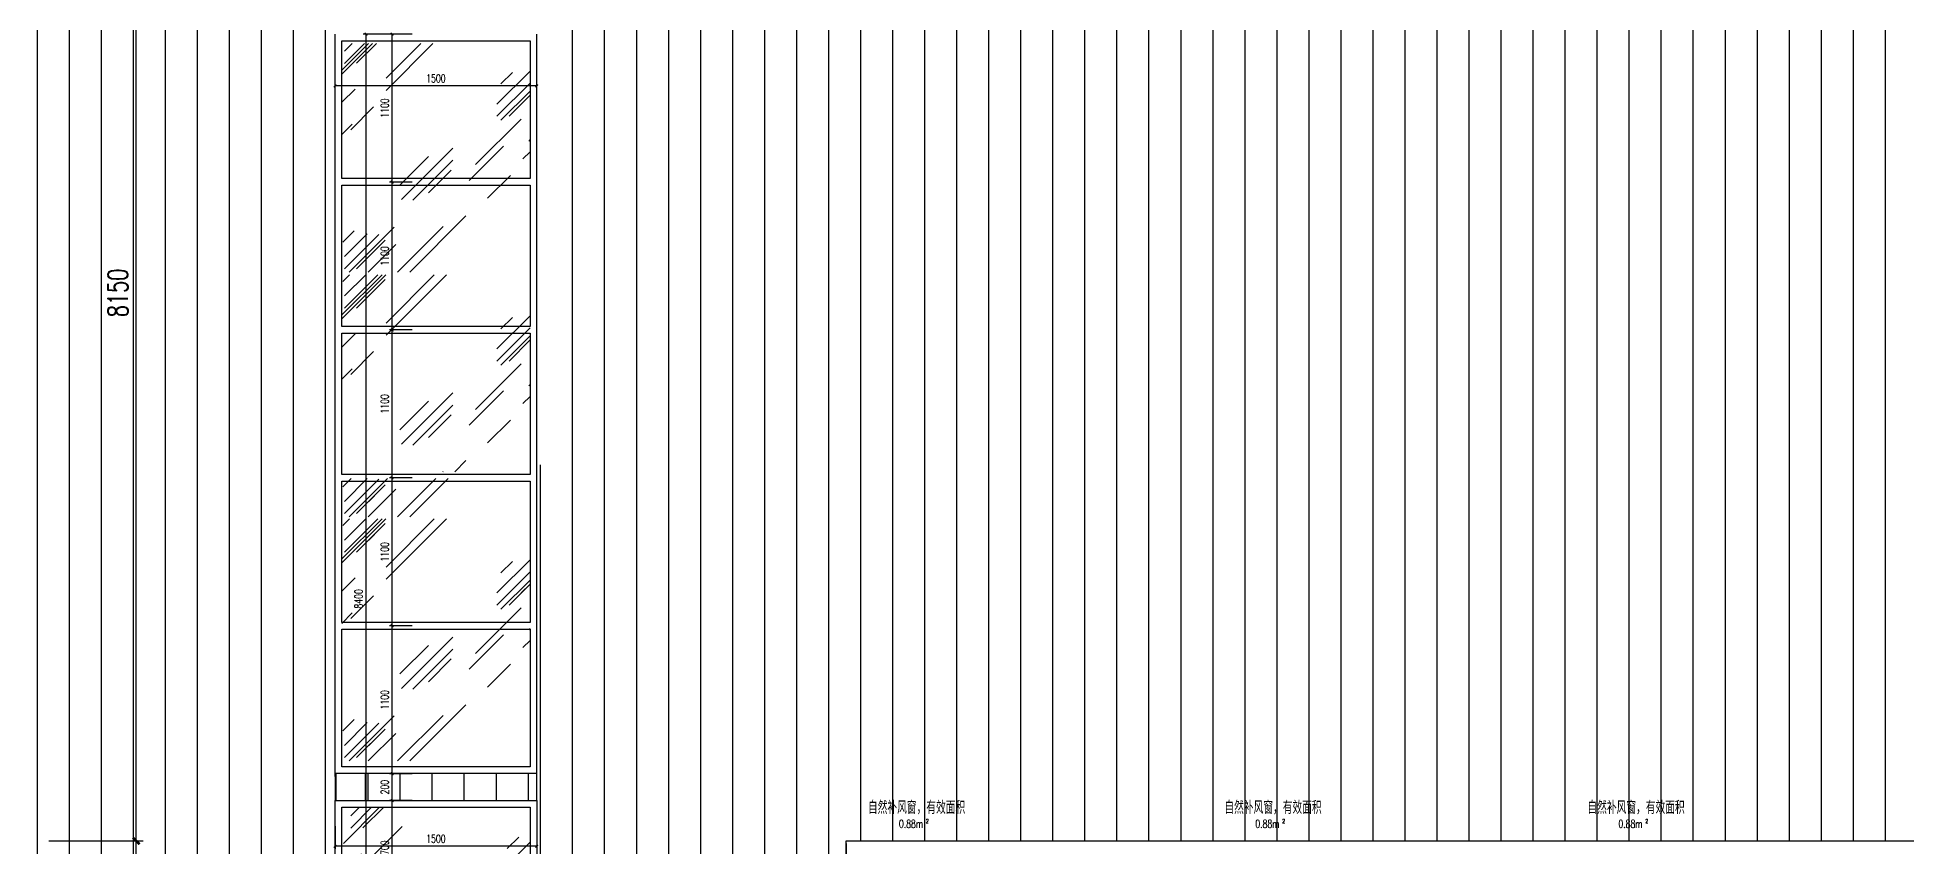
# Model space of a CAD drawing. Extents: x -2377130 to 293730, y -2 to 754590.
# Drawn here: x 78105 to 92006, y 519595 to 525612 of the extents above; entities that cross this region are included whole.
import ezdxf

# ---------------------------------------------------------------- set-up
doc = ezdxf.new("R2010")
doc.units = 0
doc.header["$LTSCALE"] = 1000
doc.header["$MEASUREMENT"] = 0
doc.layers.get('Defpoints').update_dxf_attribs({"color": 210})
for name, color, linetype in [('A-AXIS-DP', 126, 'Continuous'), ('A-HATCH-2', 251, 'Continuous'), ('A-LIN-V', 9, 'Continuous'), ('A-WINDOW', 140, 'Continuous'), ('A-门窗表显示尺寸', 160, 'Continuous'), ('SPACE', 7, 'Continuous'), ('参考线', 8, 'Continuous')]:
    doc.layers.add(name, color=color, linetype=linetype)
doc.layers.add('A-WALL-HATCH', color=8, linetype='Continuous', lineweight=13)
doc.styles.add('_TCH_DIM_T3', font='SIMPLEX', dxfattribs={"width": 0.705882, "bigfont": 'GBCBIG'})
doc.styles.add('_TCH_SPACE', font='SIMPLEX', dxfattribs={"height": 5, "bigfont": 'GBCBIG'})
doc.styles.add('A-DIM_T3', font='SIMPLEX', dxfattribs={"width": 0.705882, "bigfont": 'GBCBIG'})
doc.dimstyles.new('_TCH_ARCH&&20', dxfattribs={"dimtxt": 59.5, "dimasz": 20, "dimexe": 20, "dimexo": 20, "dimgap": 25.25, "dimtad": 1, "dimdec": 0, "dimzin": 0, "dimdsep": 46, "dimtxsty": '_TCH_DIM_T3', "dimblk": 'ARCHTICK', "dimcen": 0.09, "dimclrt": 7, "dimazin": 2, "dimtfac": 1, "dimtdec": 0, "dimtix": 1, "dimtmove": 2, "dimatfit": 3, "dimfxl": 0, "dimtolj": 1, "dimtzin": 0, "dimarcsym": 0})
doc.dimstyles.new('A-DIM&&20', dxfattribs={"dimtxt": 59.5, "dimasz": 20, "dimexe": 20, "dimexo": 20, "dimgap": 25.25, "dimtad": 1, "dimdec": 0, "dimzin": 0, "dimdsep": 46, "dimtxsty": 'A-DIM_T3', "dimblk": 'ARCHTICK', "dimcen": 0.09, "dimclrt": 7, "dimazin": 2, "dimtfac": 1, "dimtdec": 0, "dimtix": 1, "dimtmove": 2, "dimatfit": 3, "dimfxl": 0, "dimtolj": 1, "dimtzin": 0, "dimarcsym": 0})

# ---------------------------------------------------------------- blocks, each defined once
blk = doc.blocks.new('_ArchTick')
at = {"color": 0, "linetype": 'ByBlock', "const_width": 0.4}
blk.add_lwpolyline([(-0.5, -0.5), (0.5, 0.5)], dxfattribs=at)
blk = doc.blocks.new('*D1541')
at = {"layer": 'A-门窗表显示尺寸', "color": 0, "lineweight": -2}
for p, q in [((84119, 519617), (84119, 519350)), ((105019, 519617), (105019, 519350)), ((84119, 519370), (105019, 519370))]:
    blk.add_line(p, q, dxfattribs=at)
at = {"layer": 'Defpoints', "color": 0}
for p in [(84119, 519637), (105019, 519637), (105019, 519370)]:
    blk.add_point(p, dxfattribs=at)
at = {"layer": 'A-门窗表显示尺寸', "color": 0, "lineweight": -2, "xscale": 20, "yscale": 20, "zscale": 20, "rotation": 180}
blk.add_blockref('_ArchTick', (84119, 519370), dxfattribs=at)
at = {"layer": 'A-门窗表显示尺寸', "color": 0, "lineweight": -2, "xscale": 20, "yscale": 20, "zscale": 20}
blk.add_blockref('_ArchTick', (105019, 519370), dxfattribs=at)
at = {"layer": 'A-门窗表显示尺寸', "color": 7, "insert": (94569, 519425), "char_height": 59.5, "attachment_point": 5, "style": 'A-DIM_T3'}
blk.add_mtext('\\A1;20900', dxfattribs=at)
blk = doc.blocks.new('*D1542')
at = {"layer": 'A-门窗表显示尺寸', "color": 0, "lineweight": -2}
for p, q in [((80893, 520137), (80723, 520137)), ((80743, 519937), (80743, 520137)), ((80893, 519937), (80723, 519937))]:
    blk.add_line(p, q, dxfattribs=at)
at = {"layer": 'Defpoints', "color": 0}
for p in [(80743, 520137), (80913, 520137), (80913, 519937)]:
    blk.add_point(p, dxfattribs=at)
at = {"layer": 'A-门窗表显示尺寸', "color": 0, "lineweight": -2, "xscale": 20, "yscale": 20, "zscale": 20}
for p, rotation in [((80743, 520137), 90), ((80743, 519937), 270)]:
    blk.add_blockref('_ArchTick', p, dxfattribs=dict(at, rotation=rotation))
at = {"layer": 'A-门窗表显示尺寸', "color": 7, "insert": (80688, 520037), "char_height": 59.5, "attachment_point": 5, "rotation": 90, "style": '_TCH_DIM_T3'}
blk.add_mtext('\\A1;200', dxfattribs=at)
blk = doc.blocks.new('*D1543')
at = {"layer": 'A-门窗表显示尺寸', "color": 0, "lineweight": -2}
for p, q in [((80893, 521237), (80723, 521237)), ((80743, 520137), (80743, 521237)), ((80893, 520137), (80723, 520137))]:
    blk.add_line(p, q, dxfattribs=at)
at = {"layer": 'Defpoints', "color": 0}
for p in [(80743, 521237), (80913, 521237), (80913, 520137)]:
    blk.add_point(p, dxfattribs=at)
at = {"layer": 'A-门窗表显示尺寸', "color": 0, "lineweight": -2, "xscale": 20, "yscale": 20, "zscale": 20}
for p, rotation in [((80743, 521237), 90), ((80743, 520137), 270)]:
    blk.add_blockref('_ArchTick', p, dxfattribs=dict(at, rotation=rotation))
at = {"layer": 'A-门窗表显示尺寸', "color": 7, "insert": (80688, 520687), "char_height": 59.5, "attachment_point": 5, "rotation": 90, "style": '_TCH_DIM_T3'}
blk.add_mtext('\\A1;1100', dxfattribs=at)
blk = doc.blocks.new('*D1544')
at = {"layer": 'A-门窗表显示尺寸', "color": 0, "lineweight": -2}
for p, q in [((80893, 522337), (80723, 522337)), ((80743, 521237), (80743, 522337)), ((80893, 521237), (80723, 521237))]:
    blk.add_line(p, q, dxfattribs=at)
at = {"layer": 'Defpoints', "color": 0}
for p in [(80743, 522337), (80913, 522337), (80913, 521237)]:
    blk.add_point(p, dxfattribs=at)
at = {"layer": 'A-门窗表显示尺寸', "color": 0, "lineweight": -2, "xscale": 20, "yscale": 20, "zscale": 20}
for p, rotation in [((80743, 522337), 90), ((80743, 521237), 270)]:
    blk.add_blockref('_ArchTick', p, dxfattribs=dict(at, rotation=rotation))
at = {"layer": 'A-门窗表显示尺寸', "color": 7, "insert": (80688, 521787), "char_height": 59.5, "attachment_point": 5, "rotation": 90, "style": '_TCH_DIM_T3'}
blk.add_mtext('\\A1;1100', dxfattribs=at)
blk = doc.blocks.new('*D1545')
at = {"layer": 'A-门窗表显示尺寸', "color": 0, "lineweight": -2}
for p, q in [((80893, 523437), (80723, 523437)), ((80743, 522337), (80743, 523437)), ((80893, 522337), (80723, 522337))]:
    blk.add_line(p, q, dxfattribs=at)
at = {"layer": 'Defpoints', "color": 0}
for p in [(80743, 523437), (80913, 523437), (80913, 522337)]:
    blk.add_point(p, dxfattribs=at)
at = {"layer": 'A-门窗表显示尺寸', "color": 0, "lineweight": -2, "xscale": 20, "yscale": 20, "zscale": 20}
for p, rotation in [((80743, 523437), 90), ((80743, 522337), 270)]:
    blk.add_blockref('_ArchTick', p, dxfattribs=dict(at, rotation=rotation))
at = {"layer": 'A-门窗表显示尺寸', "color": 7, "insert": (80688, 522887), "char_height": 59.5, "attachment_point": 5, "rotation": 90, "style": '_TCH_DIM_T3'}
blk.add_mtext('\\A1;1100', dxfattribs=at)
blk = doc.blocks.new('*D1546')
at = {"layer": 'A-门窗表显示尺寸', "color": 0, "lineweight": -2}
for p, q in [((80893, 524537), (80723, 524537)), ((80743, 523437), (80743, 524537)), ((80893, 523437), (80723, 523437))]:
    blk.add_line(p, q, dxfattribs=at)
at = {"layer": 'Defpoints', "color": 0}
for p in [(80743, 524537), (80913, 524537), (80913, 523437)]:
    blk.add_point(p, dxfattribs=at)
at = {"layer": 'A-门窗表显示尺寸', "color": 0, "lineweight": -2, "xscale": 20, "yscale": 20, "zscale": 20}
for p, rotation in [((80743, 524537), 90), ((80743, 523437), 270)]:
    blk.add_blockref('_ArchTick', p, dxfattribs=dict(at, rotation=rotation))
at = {"layer": 'A-门窗表显示尺寸', "color": 7, "insert": (80688, 523987), "char_height": 59.5, "attachment_point": 5, "rotation": 90, "style": '_TCH_DIM_T3'}
blk.add_mtext('\\A1;1100', dxfattribs=at)
blk = doc.blocks.new('*D1547')
at = {"layer": 'A-门窗表显示尺寸', "color": 0, "lineweight": -2}
for p, q in [((80893, 525637), (80723, 525637)), ((80743, 524537), (80743, 525637)), ((80893, 524537), (80723, 524537))]:
    blk.add_line(p, q, dxfattribs=at)
at = {"layer": 'Defpoints', "color": 0}
for p in [(80743, 525637), (80913, 525637), (80913, 524537)]:
    blk.add_point(p, dxfattribs=at)
at = {"layer": 'A-门窗表显示尺寸', "color": 0, "lineweight": -2, "xscale": 20, "yscale": 20, "zscale": 20}
for p, rotation in [((80743, 525637), 90), ((80743, 524537), 270)]:
    blk.add_blockref('_ArchTick', p, dxfattribs=dict(at, rotation=rotation))
at = {"layer": 'A-门窗表显示尺寸', "color": 7, "insert": (80688, 525087), "char_height": 59.5, "attachment_point": 5, "rotation": 90, "style": '_TCH_DIM_T3'}
blk.add_mtext('\\A1;1100', dxfattribs=at)
blk = doc.blocks.new('*D1548')
at = {"layer": 'A-门窗表显示尺寸', "color": 0, "lineweight": -2}
for p, q in [((80873, 525637), (80529, 525637)), ((80549, 517237), (80549, 525637)), ((80873, 517237), (80529, 517237))]:
    blk.add_line(p, q, dxfattribs=at)
at = {"layer": 'Defpoints', "color": 0}
for p in [(80549, 525637), (80893, 525637), (80893, 517237)]:
    blk.add_point(p, dxfattribs=at)
at = {"layer": 'A-门窗表显示尺寸', "color": 0, "lineweight": -2, "xscale": 20, "yscale": 20, "zscale": 20}
for p, rotation in [((80549, 525637), 90), ((80549, 517237), 270)]:
    blk.add_blockref('_ArchTick', p, dxfattribs=dict(at, rotation=rotation))
at = {"layer": 'A-门窗表显示尺寸', "color": 7, "insert": (80494, 521437), "char_height": 59.5, "attachment_point": 5, "rotation": 90, "style": '_TCH_DIM_T3'}
blk.add_mtext('\\A1;8400', dxfattribs=at)
blk = doc.blocks.new('*D1549')
at = {"layer": 'A-门窗表显示尺寸', "color": 0, "lineweight": -2}
for p, q in [((80319, 525103), (80319, 525272)), ((81819, 525252), (80319, 525252)), ((81819, 525103), (81819, 525272))]:
    blk.add_line(p, q, dxfattribs=at)
at = {"layer": 'Defpoints', "color": 0}
for p in [(80319, 525252), (80319, 525083), (81819, 525083)]:
    blk.add_point(p, dxfattribs=at)
at = {"layer": 'A-门窗表显示尺寸', "color": 0, "lineweight": -2, "xscale": 20, "yscale": 20, "zscale": 20, "rotation": 180}
blk.add_blockref('_ArchTick', (80319, 525252), dxfattribs=at)
at = {"layer": 'A-门窗表显示尺寸', "color": 0, "lineweight": -2, "xscale": 20, "yscale": 20, "zscale": 20}
blk.add_blockref('_ArchTick', (81819, 525252), dxfattribs=at)
at = {"layer": 'A-门窗表显示尺寸', "color": 7, "insert": (81069, 525307), "char_height": 59.5, "attachment_point": 5, "style": 'A-DIM_T3'}
blk.add_mtext('\\A1;1500', dxfattribs=at)
blk = doc.blocks.new('*D1550')
at = {"layer": 'A-门窗表显示尺寸', "color": 0, "lineweight": -2}
for p, q in [((80879, 519937), (80723, 519937)), ((80743, 519237), (80743, 519937)), ((80879, 519237), (80723, 519237))]:
    blk.add_line(p, q, dxfattribs=at)
at = {"layer": 'Defpoints', "color": 0}
for p in [(80743, 519937), (80899, 519937), (80899, 519237)]:
    blk.add_point(p, dxfattribs=at)
at = {"layer": 'A-门窗表显示尺寸', "color": 0, "lineweight": -2, "xscale": 20, "yscale": 20, "zscale": 20}
for p, rotation in [((80743, 519937), 90), ((80743, 519237), 270)]:
    blk.add_blockref('_ArchTick', p, dxfattribs=dict(at, rotation=rotation))
at = {"layer": 'A-门窗表显示尺寸', "color": 7, "insert": (80688, 519587), "char_height": 59.5, "attachment_point": 5, "rotation": 90, "style": 'A-DIM_T3'}
blk.add_mtext('\\A1;700', dxfattribs=at)
blk = doc.blocks.new('*D1553')
at = {"layer": 'A-门窗表显示尺寸', "color": 0, "lineweight": -2}
for p, q in [((80319, 519747), (80319, 519578)), ((81819, 519747), (81819, 519578)), ((81819, 519598), (80319, 519598))]:
    blk.add_line(p, q, dxfattribs=at)
at = {"layer": 'Defpoints', "color": 0}
for p in [(80319, 519767), (81819, 519767), (80319, 519598)]:
    blk.add_point(p, dxfattribs=at)
at = {"layer": 'A-门窗表显示尺寸', "color": 0, "lineweight": -2, "xscale": 20, "yscale": 20, "zscale": 20, "rotation": 180}
blk.add_blockref('_ArchTick', (80319, 519598), dxfattribs=at)
at = {"layer": 'A-门窗表显示尺寸', "color": 0, "lineweight": -2, "xscale": 20, "yscale": 20, "zscale": 20}
blk.add_blockref('_ArchTick', (81819, 519598), dxfattribs=at)
at = {"layer": 'A-门窗表显示尺寸', "color": 7, "insert": (81069, 519653), "char_height": 59.5, "attachment_point": 5, "style": 'A-DIM_T3'}
blk.add_mtext('\\A1;1500', dxfattribs=at)

msp = doc.modelspace()

# ---------------------------------------------------------------- hatches: boundary and pattern name
at = {"layer": 'A-HATCH-2'}
h = msp.add_hatch(dxfattribs=at)
h.set_pattern_fill('ANSI31', color=8, scale=150, angle=45)
h.set_pattern_definition([(90, (-63500, -100), (-238.125, 0), [])])
h.paths.add_polyline_path([(81819.3, 520137.5), (80319.3, 520137.5), (80319.3, 519937.5), (81819.3, 519937.5)])
at = {"layer": 'A-WALL-HATCH'}
h = msp.add_hatch(dxfattribs=at)
h.set_pattern_fill('玻璃2', color=8, scale=100)
h.set_pattern_definition([(45, (2950370, 40), (0, 1527.35065), [600, -360, 600, -360, 240, -523.28157]), (45, (2950340, 70), (0, 1527.35065), [480, -600, 360, -360, 420, -463.28157]), (45, (2950340, 160), (0, 1527.35065), [360, -720, 240, -360, 540, -463.28157]), (45, (2950430, 70), (0, 1527.35065), [360, -720, 300, -1303.2815]), (45, (2950520, 160), (0, 1527.35065), [180, -900, 120, -1483.2815]), (45, (2950370, 310), (0, 1527.35065), [120, -900, 120, -480, 300, -763.28157]), (45, (2950910, 220), (0, 1527.35065), [600, -900, 720, -475.28157]), (45, (2950910, 130), (0, 1527.35065), [840, -600, 900, -355.28157]), (45, (2951060, 250), (0, -1697.05627), [600, -840, 480, -763.28157]), (45, (2950970, 430), (0, 1527.35065), [300, -1200, 360, -823.28157]), (45, (2951150, 340), (0, 1527.35065), [240, -1200, 240, -1003.2815])])
h.paths.add_polyline_path([(81769.3, 523867.5), (80369.3, 523867.5), (80369.3, 525567.5), (81769.3, 525567.5)])
h = msp.add_hatch(dxfattribs=at)
h.set_pattern_fill('玻璃2', color=8, scale=100)
h.set_pattern_definition([(45, (2950370, -1780), (0, 1527.35065), [600, -360, 600, -360, 240, -523.28157]), (45, (2950340, -1750), (0, 1527.35065), [480, -600, 360, -360, 420, -463.28157]), (45, (2950340, -1660), (0, 1527.35065), [360, -720, 240, -360, 540, -463.28157]), (45, (2950430, -1750), (0, 1527.35065), [360, -720, 300, -1303.2815]), (45, (2950520, -1660), (0, 1527.35065), [180, -900, 120, -1483.2815]), (45, (2950370, -1510), (0, 1527.35065), [120, -900, 120, -480, 300, -763.28157]), (45, (2950910, -1600), (0, 1527.35065), [600, -900, 720, -475.28157]), (45, (2950910, -1690), (0, 1527.35065), [840, -600, 900, -355.28157]), (45, (2951060, -1570), (0, -1697.05627), [600, -840, 480, -763.28157]), (45, (2950970, -1390), (0, 1527.35065), [300, -1200, 360, -823.28157]), (45, (2951150, -1480), (0, 1527.35065), [240, -1200, 240, -1003.2815])])
h.paths.add_polyline_path([(80369.3, 522332.5), (81769.3, 522332.5), (81769.3, 522047.5), (80369.3, 522047.5)])
h.paths.add_polyline_path([(81769.3, 522382.5), (80369.3, 522382.5), (80369.3, 523847.5), (81769.3, 523847.5)])
h = msp.add_hatch(dxfattribs=at)
h.set_pattern_fill('玻璃2', color=8, scale=100)
h.set_pattern_definition([(45, (2950370, -3595), (0, 1527.35065), [600, -360, 600, -360, 240, -523.28157]), (45, (2950340, -3565), (0, 1527.35065), [480, -600, 360, -360, 420, -463.28157]), (45, (2950340, -3475), (0, 1527.35065), [360, -720, 240, -360, 540, -463.28157]), (45, (2950430, -3565), (0, 1527.35065), [360, -720, 300, -1303.2815]), (45, (2950520, -3475), (0, 1527.35065), [180, -900, 120, -1483.2815]), (45, (2950370, -3325), (0, 1527.35065), [120, -900, 120, -480, 300, -763.28157]), (45, (2950910, -3415), (0, 1527.35065), [600, -900, 720, -475.28157]), (45, (2950910, -3505), (0, 1527.35065), [840, -600, 900, -355.28157]), (45, (2951060, -3385), (0, -1697.05627), [600, -840, 480, -763.28157]), (45, (2950970, -3205), (0, 1527.35065), [300, -1200, 360, -823.28157]), (45, (2951150, -3295), (0, 1527.35065), [240, -1200, 240, -1003.2815])])
h.paths.add_polyline_path([(81769.3, 520232.5), (80369.3, 520232.5), (80369.3, 522032.5), (81769.3, 522032.5)])
h = msp.add_hatch(dxfattribs=at)
h.set_pattern_fill('玻璃2', color=8, scale=100, angle=180)
h.set_pattern_definition([(45, (3085130.2, -5340), (0, 1527.35065), [600, -360, 600, -360, 240, -523.28157]), (45, (3085100.2, -5310), (0, 1527.35065), [480, -600, 360, -360, 420, -463.28157]), (45, (3085100.2, -5220), (0, 1527.35065), [360, -720, 240, -360, 540, -463.28157]), (45, (3085190.2, -5310), (0, 1527.35065), [360, -720, 300, -1303.2815]), (45, (3085280.2, -5220), (0, 1527.35065), [180, -900, 120, -1483.2815]), (45, (3085130.2, -5070), (0, 1527.35065), [120, -900, 120, -480, 300, -763.28157]), (45, (3085670.2, -5160), (0, 1527.35065), [600, -900, 720, -475.28157]), (45, (3085670.2, -5250), (0, 1527.35065), [840, -600, 900, -355.28157]), (45, (3085820.2, -5130), (0, -1697.05627), [600, -840, 480, -763.28157]), (45, (3085730.2, -4950), (0, 1527.35065), [300, -1200, 360, -823.28157]), (45, (3085910.2, -5040), (0, 1527.35065), [240, -1200, 240, -1003.2815])])
h.paths.add_polyline_path([(81769.3, 519237.5), (80369.3, 519237.5), (80369.3, 519887.5), (81769.3, 519887.5)])

# ---------------------------------------------------------------- linework, layer by layer
at = {"layer": 'A-AXIS-DP', "color": 8}
for p, q in [((78840.7, 519637.5), (78840.7, 527787.5)), ((78190, 519637.5), (78890.7, 519637.5)), ((78190, 519637.5), (78890.7, 519637.5)), ((78840.7, 517237.5), (78840.7, 519637.5))]:
    msp.add_line(p, q, dxfattribs=at)
at = {"layer": 'A-HATCH-2', "color": 8, "linetype": 'Continuous'}
for p, q in [((78105, 517237.5), (78105, 535687.5)), ((78343.1, 517237.5), (78343.1, 535687.5)), ((78581.3, 517237.5), (78581.3, 535687.5)), ((78819.4, 517237.5), (78819.4, 535687.5)), ((79057.5, 517237.5), (79057.5, 535687.5)), ((79295.6, 517237.5), (79295.6, 535687.5)), ((79533.8, 517237.5), (79533.8, 535687.5)), ((79771.9, 517237.5), (79771.9, 535687.5)), ((80010, 517237.5), (80010, 535687.5)), ((80248.1, 517237.5), (80248.1, 535687.5)), ((82085.6, 517237.5), (82085.6, 535687.5)), ((82323.8, 517237.5), (82323.8, 535687.6)), ((82561.9, 517237.5), (82561.9, 535687.6)), ((82800, 517237.5), (82800, 535687.7)), ((83038.1, 517237.5), (83038.1, 535687.8)), ((83276.3, 517237.5), (83276.3, 535687.9)), ((83514.4, 517237.5), (83514.4, 535687.9)), ((83752.5, 517237.5), (83752.5, 535688)), ((83990.6, 517237.5), (83990.6, 535688.1)), ((84228.8, 519637.5), (84228.8, 535688.1)), ((84466.9, 519637.5), (84466.9, 535688.2)), ((84705, 519637.5), (84705, 535688.3)), ((84943.1, 519637.5), (84943.1, 535688.4)), ((85181.3, 519637.5), (85181.3, 535688.4)), ((85419.4, 519637.5), (85419.4, 535688.5)), ((85657.5, 519637.5), (85657.5, 535688.6)), ((85895.6, 519637.5), (85895.6, 535688.6)), ((86133.8, 519637.5), (86133.8, 535688.7)), ((86371.9, 519637.5), (86371.9, 535688.8)), ((86610, 519637.5), (86610, 535688.8)), ((86848.1, 519637.5), (86848.1, 535688.9)), ((87086.3, 519637.5), (87086.3, 535689)), ((87324.4, 519637.5), (87324.4, 535689.1)), ((87562.5, 519637.5), (87562.5, 535689.1)), ((87800.6, 519637.5), (87800.6, 535689.2)), ((88038.8, 519637.5), (88038.8, 535689.3)), ((88276.9, 519637.5), (88276.9, 535689.3)), ((88515, 519637.5), (88515, 535689.4)), ((88753.1, 519637.5), (88753.1, 535689.5)), ((88991.3, 519637.5), (88991.3, 535689.6)), ((89229.4, 519637.5), (89229.4, 535689.6)), ((89467.5, 519637.5), (89467.5, 535689.7)), ((89705.6, 519637.5), (89705.6, 535689.8)), ((89943.8, 519637.5), (89943.8, 535689.8)), ((90181.9, 519637.5), (90181.9, 535689.9)), ((90420, 519637.5), (90420, 535690)), ((90658.1, 519637.5), (90658.1, 535690)), ((90896.3, 519637.5), (90896.3, 535690.1)), ((91134.4, 519637.5), (91134.4, 535690.2)), ((91372.5, 519637.5), (91372.5, 535690.3)), ((91610.6, 519637.5), (91610.6, 535690.3)), ((91848.8, 519637.5), (91848.8, 535690.4)), ((81847.5, 517237.5), (81847.5, 522435.1))]:
    msp.add_line(p, q, dxfattribs=at)
at = {"layer": 'A-LIN-V', "color": 8}
msp.add_line((81819.3, 520137.5), (80419.3, 520137.5), dxfattribs=at)
at = {"layer": 'A-WALL-HATCH', "color": 8}
msp.add_line((80543.3, 519937.5), (80543.3, 520137.5), dxfattribs=at)
at = {"layer": 'A-WINDOW', "color": 8}
for p, q in [((80319.3, 520117.5), (80319.3, 525637.5)), ((81819.3, 520117.5), (81819.3, 525637.5)), ((81819.3, 520137.5), (80319.3, 520137.5))]:
    msp.add_line(p, q, dxfattribs=at)
for points in [[(81769.3, 524562.5), (80369.3, 524562.5), (80369.3, 525587.5), (81769.3, 525587.5)], [(81769.3, 523462.5), (80369.3, 523462.5), (80369.3, 524512.5), (81769.3, 524512.5)], [(81769.3, 522362.5), (80369.3, 522362.5), (80369.3, 523412.5), (81769.3, 523412.5)], [(81769.3, 522312.5), (81769.3, 521262.5), (80369.3, 521262.5), (80369.3, 522312.5)], [(81769.3, 520187.5), (80369.3, 520187.5), (80369.3, 521212.5), (81769.3, 521212.5)], [(81819.3, 520137.5), (80319.3, 520137.5), (80319.3, 519937.5), (81819.3, 519937.5)], [(81819.3, 517237.5), (80319.3, 517237.5), (80319.3, 519937.5), (81819.3, 519937.5)]]:
    msp.add_lwpolyline(points, close=True, dxfattribs=at)
msp.add_lwpolyline([(80369.3, 519287.5), (80369.3, 519887.5), (81769.3, 519887.5), (81769.3, 519287.5)], dxfattribs=at)

# ---------------------------------------------------------------- block references
at = {"layer": 'A-AXIS-DP', "color": 8, "xscale": 50, "yscale": 50, "zscale": 50}
for rotation in [90, 270]:
    msp.add_blockref('_ArchTick', (78840.7, 519637.5), dxfattribs=dict(at, rotation=rotation))

# ---------------------------------------------------------------- texts
at = {"layer": 'A-AXIS-DP', "color": 8, "insert": (78703.2, 523712.5), "char_height": 148.75, "attachment_point": 5, "rotation": 90, "style": '_TCH_DIM_T3'}
msp.add_mtext('\\A1;8150', dxfattribs=at)
at = {"layer": 'SPACE', "color": 8, "style": '_TCH_SPACE'}
for p in [(84281.7, 519837.5), (86932.5, 519837.5), (86932.5, 519837.5), (89632.5, 519837.5), (89632.5, 519837.5)]:
    msp.add_text('自然补风窗，有效面积', height=96.45, dxfattribs=at).set_placement(p)
at = {"layer": 'SPACE', "color": 8, "style": '_TCH_SPACE', "width": 0.705882}
for s, height, p in [('0.88m', 59.5, (84511.9, 519735.1)), ('2', 29.8, (84711.9, 519770.1)), ('0.88m', 59.5, (87162.7, 519735.1)), ('0.88m', 59.5, (87162.7, 519735.1)), ('2', 29.8, (87362.7, 519770.1)), ('2', 29.8, (87362.7, 519770.1)), ('0.88m', 59.5, (89862.7, 519735.1)), ('0.88m', 59.5, (89862.7, 519735.1)), ('2', 29.8, (90062.7, 519770.1)), ('2', 29.8, (90062.7, 519770.1))]:
    msp.add_text(s, height=height, dxfattribs=at).set_placement(p)

# ---------------------------------------------------------------- dimensions: what is measured, and where the dimension line sits
at = {"layer": 'A-门窗表显示尺寸', "color": 8}
for p1, p2, distance, dimstyle, picture, middle in [((80893.3, 517237.5), (80893.3, 525637.5), 344.3, '_TCH_ARCH&&20', '*D1548', (80493.9, 521437.5)), ((80913.3, 524537.5), (80913.3, 525637.5), 170, '_TCH_ARCH&&20', '*D1547', (80688.3, 525087.5)), ((81819.3, 525082.5), (80319.3, 525082.5), -169.5, 'A-DIM&&20', '*D1549', (81069.3, 525307)), ((80913.3, 523437.5), (80913.3, 524537.5), 170, '_TCH_ARCH&&20', '*D1546', (80688.3, 523987.5)), ((80913.3, 522337.5), (80913.3, 523437.5), 170, '_TCH_ARCH&&20', '*D1545', (80688.3, 522887.5)), ((80913.3, 521237.5), (80913.3, 522337.5), 170, '_TCH_ARCH&&20', '*D1544', (80688.3, 521787.5)), ((80913.3, 520137.5), (80913.3, 521237.5), 170, '_TCH_ARCH&&20', '*D1543', (80688.3, 520687.5)), ((80913.3, 519937.5), (80913.3, 520137.5), 170, '_TCH_ARCH&&20', '*D1542', (80688.3, 520037.5)), ((80899.3, 519237.5), (80899.3, 519937.5), 156.1, 'A-DIM&&20', '*D1550', (80688.3, 519587.5)), ((81819.3, 519767.5), (80319.3, 519767.5), 169.5, 'A-DIM&&20', '*D1553', (81069.3, 519653))]:
    dim = msp.add_aligned_dim(p1=p1, p2=p2, distance=distance, dimstyle=dimstyle, dxfattribs=at)
    dim.commit()
    dim.dimension.update_dxf_attribs({"geometry": picture, "text_midpoint": middle})

# ---------------------------------------------------------------- next in the draw order: wipeouts: each hides what was drawn before it
at = {"color": 8}
msp.add_wipeout([(84119.3, 517237.5), (105019.3, 517237.5), (105019.3, 519637.5), (84119.3, 519637.5)], dxfattribs=at).dxf.layer = '参考线'

# ---------------------------------------------------------------- next in the draw order: linework, layer by layer
at = {"layer": 'A-WINDOW', "color": 8}
msp.add_lwpolyline([(105019.3, 517237.5), (84119.3, 517237.5), (84119.3, 519637.5), (105019.3, 519637.5)], close=True, dxfattribs=at)

# ---------------------------------------------------------------- next in the draw order: dimensions: what is measured, and where the dimension line sits
at = {"layer": 'A-门窗表显示尺寸', "color": 8}
dim = msp.add_aligned_dim(p1=(84119.3, 519637.5), p2=(105019.3, 519637.5), distance=-267.5, dimstyle='A-DIM&&20', dxfattribs=at)
dim.commit()
dim.dimension.update_dxf_attribs({"geometry": '*D1541', "text_midpoint": (94569.3, 519425)})

doc.saveas('drawing.dxf')
